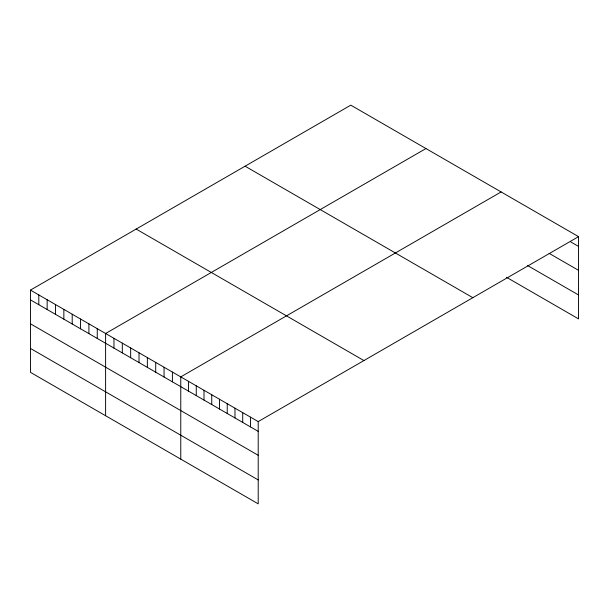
<?xml version="1.0" encoding="UTF-8"?>
<svg xmlns="http://www.w3.org/2000/svg" width="609" height="609" viewBox="0 0 609 609"><rect width="100%" height="100%" fill="white"/><g stroke="black" fill="none" stroke-linecap="round" stroke-linejoin="round"><path stroke-width="0.91" d="M578.55 236.65L258.208 421.595L258.208 503.841L30.45 372.35L30.45 290.105L350.792 105.159L578.55 236.65L578.55 318.895L506.536 277.316M425.95 148.55L105.608 333.496L105.608 415.741M501.116 191.942L180.766 376.887L180.766 459.133M570.808 241.956L578.55 246.424M549.12 253.352L578.55 270.343M527.44 265.471L578.55 294.977M245.077 166.188L472.835 297.687M136.165 229.068L363.923 360.566M30.45 290.105L258.208 421.595M30.45 299.879L258.208 431.37M30.45 323.798L258.208 455.288M30.45 348.432L258.208 479.93M250.466 417.127L250.466 426.901M242.717 412.658L242.717 422.433M234.975 408.19L234.975 417.964M227.233 403.714L227.233 413.488M219.491 399.245L219.491 409.02M211.742 394.777L211.742 404.551M204 390.3L204 400.075M196.258 385.832L196.258 395.606M188.516 381.363L188.516 391.138M172.416 372.069L172.416 381.843M164.065 367.25L164.065 377.024M155.714 362.424L155.714 372.198M147.363 357.605L147.363 367.379M139.012 352.786L139.012 362.561M130.661 347.96L130.661 357.734M122.31 343.141L122.31 352.916M113.959 338.322L113.959 348.097M97.257 328.677L97.257 338.452M88.906 323.851L88.906 333.633M80.555 319.032L80.555 328.807M72.205 314.214L72.205 323.988M63.854 309.387L63.854 319.162M55.503 304.569L55.503 314.343M47.152 299.75L47.152 309.524M38.801 294.923L38.801 304.698"/></g></svg>
